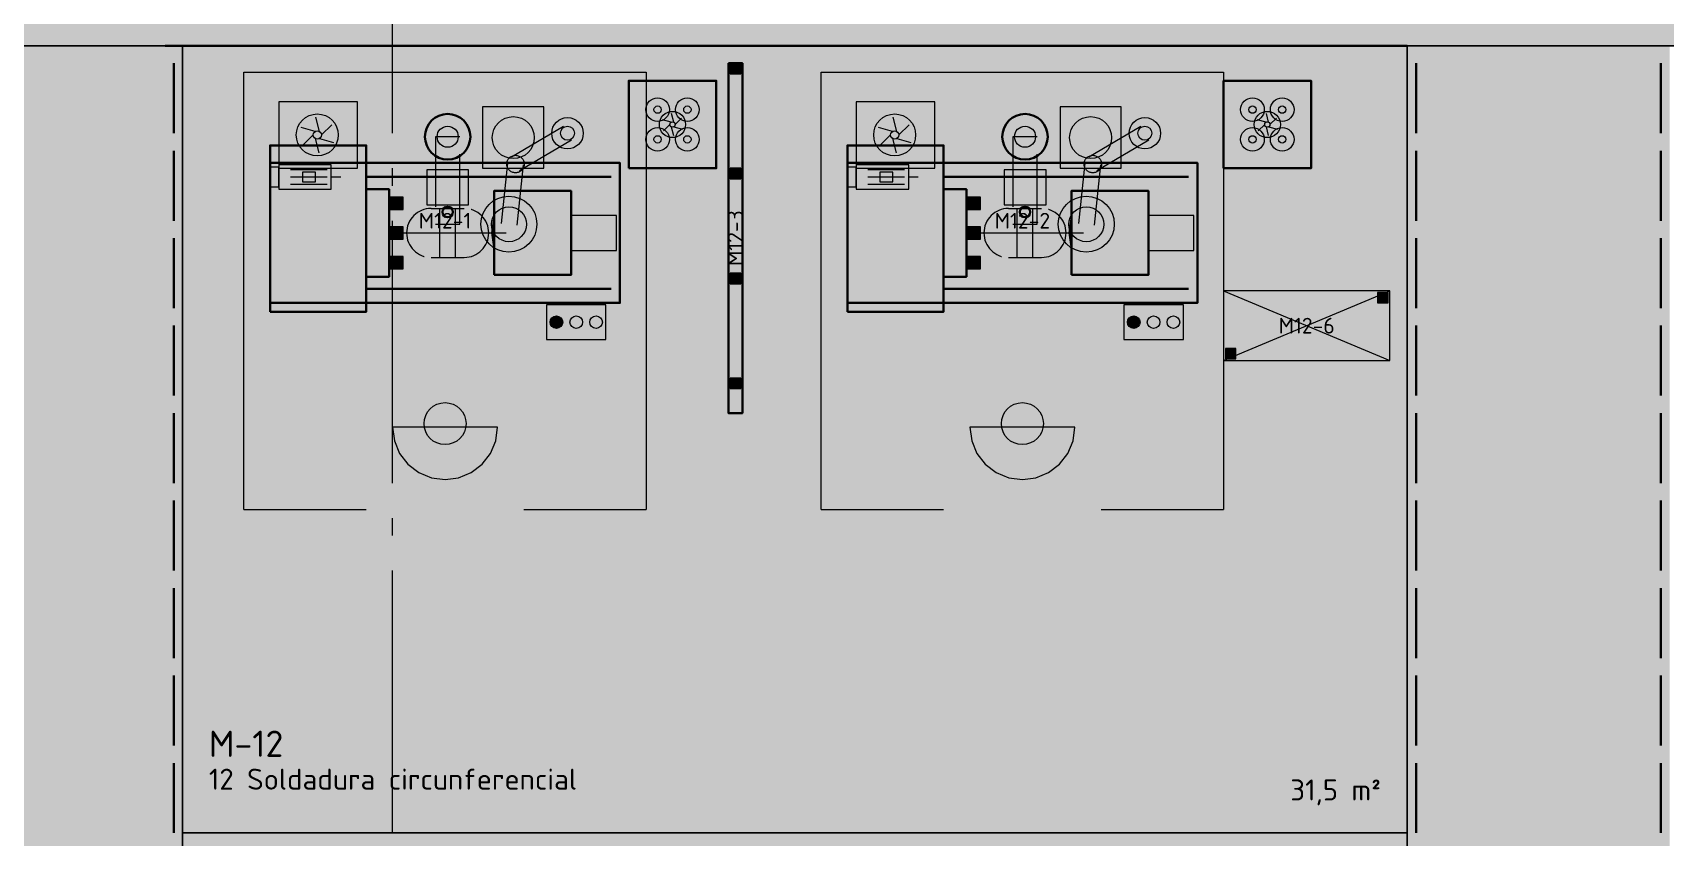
# Model space of a CAD drawing. Header units: millimetres. Extents: x 0 to 1189, y 0 to 841.
# Drawn here: x 442.4 to 535.8, y 624.8 to 670.8 of the extents above; entities that cross this region are included whole.
import ezdxf
from ezdxf.enums import TextEntityAlignment as Align

# ---------------------------------------------------------------- set-up
doc = ezdxf.new("R2010")
doc.units = ezdxf.units.MM
doc.linetypes.add('IRAM-E-TRAZOS', pattern=[5, 4, -1])
doc.linetypes.add('IRAM-F-TRAZO-PUNTO', pattern=[20, 15, -2, 1, -2])
for name, color, linetype, lineweight, true_color in [('A-AREA-TRABAJO', 30, 'CONTINUOUS', 13, 0xeb963c), ('A-DEFENSA', 2, 'CONTINUOUS', 35, 0xe6b400), ('A-EQUIPO', 30, 'CONTINUOUS', 35, 0xe67800), ('A-PASILLO', 2, 'IRAM-E-TRAZOS', 35, 0xd7a500), ('A-SENDA', 2, 'CONTINUOUS', 25, 0xd7a500)]:
    doc.layers.add(name, color=color, linetype=linetype, lineweight=lineweight, true_color=true_color)
for name, color, linetype, lineweight in [('A-EJE', 1, 'IRAM-F-TRAZO-PUNTO', 18), ('A-EQUIPO-FINO', 8, 'CONTINUOUS', 13), ('A-EQUIPO-OCULTO', 8, 'IRAM-E-TRAZOS', 13), ('A-EQUIPO-RELLENO', 9, 'CONTINUOUS', 13), ('A-OPERARIO', 6, 'CONTINUOUS', 18), ('A-RELLENO', 9, 'CONTINUOUS', 13), ('A-SECTOR', 1, 'CONTINUOUS', 25), ('A-SECTOR-TXT', 1, 'CONTINUOUS', 25), ('A-TEXTO', 7, 'CONTINUOUS', 18)]:
    doc.layers.add(name, color=color, linetype=linetype, lineweight=lineweight)
doc.styles.add('ISO3098', font='isocpeur.ttf')

msp = doc.modelspace()

# ---------------------------------------------------------------- hatches: boundary and pattern name
at = {"layer": 'A-EQUIPO-RELLENO', "true_color": 0xc8e1f5}
h = msp.add_hatch(color=7, dxfattribs=at)
h.dxf.hatch_style = 1
h.paths.add_polyline_path([(482.2, 669), (482.2, 649), (483, 649), (483, 669)])
at = {"layer": 'A-EQUIPO-RELLENO', "true_color": 0x969ba0}
h = msp.add_hatch(color=7, dxfattribs=at)
h.dxf.hatch_style = 1
h.paths.add_polyline_path([(482.3, 669), (482.3, 668.4), (482.9, 668.4), (482.9, 669)])
at = {"layer": 'A-EQUIPO-RELLENO', "true_color": 0xe6e6dc}
h = msp.add_hatch(color=7, dxfattribs=at)
h.dxf.hatch_style = 1
h.paths.add_polyline_path([(476.5, 663), (481.5, 663), (481.5, 668), (476.5, 668)])
h = msp.add_hatch(color=7, dxfattribs=at)
h.dxf.hatch_style = 1
h.paths.add_polyline_path([(510.5, 663), (515.5, 663), (515.5, 668), (510.5, 668)])
at = {"layer": 'A-EQUIPO-RELLENO', "true_color": 0xcdd0d4}
h = msp.add_hatch(color=7, dxfattribs=at)
h.dxf.hatch_style = 1
h.paths.add_polyline_path([(456.5, 663), (461, 663), (461, 666.8), (456.5, 666.8)])
at = {"layer": 'A-EQUIPO-RELLENO', "true_color": 0xeeeeee}
h = msp.add_hatch(color=7, dxfattribs=at)
h.dxf.hatch_style = 1
h.paths.add_polyline_path([(468.15, 663), (471.65, 663), (471.65, 666.5), (468.15, 666.5)])
at = {"layer": 'A-EQUIPO-RELLENO', "true_color": 0xcdd0d4}
h = msp.add_hatch(color=7, dxfattribs=at)
h.dxf.hatch_style = 1
h.paths.add_polyline_path([(489.5, 663), (494, 663), (494, 666.8), (489.5, 666.8)])
at = {"layer": 'A-EQUIPO-RELLENO', "true_color": 0xeeeeee}
h = msp.add_hatch(color=7, dxfattribs=at)
h.dxf.hatch_style = 1
h.paths.add_polyline_path([(501.15, 663), (504.65, 663), (504.65, 666.5), (501.15, 666.5)])
at = {"layer": 'A-EQUIPO-RELLENO', "true_color": 0xcdd0d4}
h = msp.add_hatch(color=7, dxfattribs=at)
h.dxf.hatch_style = 1
h.paths.add_polyline_path([(467.45, 664.8), (467.406, 665.136), (467.276, 665.45), (467.069, 665.719), (466.8, 665.926), (466.486, 666.056), (466.15, 666.1), (465.814, 666.056), (465.5, 665.926), (465.231, 665.719), (465.024, 665.45), (464.894, 665.136), (464.85, 664.8), (464.894, 664.464), (465.024, 664.15), (465.231, 663.881), (465.5, 663.674), (465.814, 663.544), (466.15, 663.5), (466.486, 663.544), (466.8, 663.674), (467.069, 663.881), (467.276, 664.15), (467.406, 664.464)])
h = msp.add_hatch(color=7, dxfattribs=at)
h.dxf.hatch_style = 1
h.paths.add_polyline_path([(500.45, 664.8), (500.406, 665.136), (500.276, 665.45), (500.069, 665.719), (499.8, 665.926), (499.486, 666.056), (499.15, 666.1), (498.814, 666.056), (498.5, 665.926), (498.231, 665.719), (498.024, 665.45), (497.894, 665.136), (497.85, 664.8), (497.894, 664.464), (498.024, 664.15), (498.231, 663.881), (498.5, 663.674), (498.814, 663.544), (499.15, 663.5), (499.486, 663.544), (499.8, 663.674), (500.069, 663.881), (500.276, 664.15), (500.406, 664.464)])
h = msp.add_hatch(color=7, dxfattribs=at)
h.dxf.hatch_style = 1
h.paths.add_polyline_path([(456, 654.8), (461.5, 654.8), (461.5, 664.3), (456, 664.3)])
h = msp.add_hatch(color=7, dxfattribs=at)
h.dxf.hatch_style = 1
h.paths.add_polyline_path([(489, 654.8), (494.5, 654.8), (494.5, 664.3), (489, 664.3)])
at = {"layer": 'A-EQUIPO-RELLENO', "true_color": 0xeeeeee}
h = msp.add_hatch(color=7, dxfattribs=at)
h.dxf.hatch_style = 1
h.paths.add_polyline_path([(456, 655.3), (476, 655.3), (476, 663.3), (456, 663.3)])
at = {"layer": 'A-EQUIPO-RELLENO', "true_color": 0xcdd0d4}
h = msp.add_hatch(color=7, dxfattribs=at)
h.dxf.hatch_style = 1
h.paths.add_polyline_path([(456.5, 661.8), (459.5, 661.8), (459.5, 663.2), (456.5, 663.2)])
at = {"layer": 'A-EQUIPO-RELLENO', "true_color": 0xeeeeee}
h = msp.add_hatch(color=7, dxfattribs=at)
h.dxf.hatch_style = 1
h.paths.add_polyline_path([(464.95, 660.9), (467.35, 660.9), (467.35, 662.9), (464.95, 662.9)])
at = {"layer": 'A-EQUIPO-RELLENO', "true_color": 0x969ba0}
h = msp.add_hatch(color=7, dxfattribs=at)
h.dxf.hatch_style = 1
h.paths.add_polyline_path([(482.3, 663), (482.3, 662.4), (482.9, 662.4), (482.9, 663)])
at = {"layer": 'A-EQUIPO-RELLENO', "true_color": 0xeeeeee}
h = msp.add_hatch(color=7, dxfattribs=at)
h.dxf.hatch_style = 1
h.paths.add_polyline_path([(489, 655.3), (509, 655.3), (509, 663.3), (489, 663.3)])
at = {"layer": 'A-EQUIPO-RELLENO', "true_color": 0xcdd0d4}
h = msp.add_hatch(color=7, dxfattribs=at)
h.dxf.hatch_style = 1
h.paths.add_polyline_path([(489.5, 661.8), (492.5, 661.8), (492.5, 663.2), (489.5, 663.2)])
at = {"layer": 'A-EQUIPO-RELLENO', "true_color": 0xeeeeee}
h = msp.add_hatch(color=7, dxfattribs=at)
h.dxf.hatch_style = 1
h.paths.add_polyline_path([(497.95, 660.9), (500.35, 660.9), (500.35, 662.9), (497.95, 662.9)])
at = {"layer": 'A-EQUIPO-RELLENO', "true_color": 0xe2e7ee}
h = msp.add_hatch(color=7, dxfattribs=at)
h.dxf.hatch_style = 1
h.paths.add_polyline_path([(461.5, 656.8), (462.8, 656.8), (462.8, 661.8), (461.5, 661.8)])
at = {"layer": 'A-EQUIPO-RELLENO', "true_color": 0xcdd0d4}
h = msp.add_hatch(color=7, dxfattribs=at)
h.dxf.hatch_style = 1
h.paths.add_polyline_path([(468.8, 656.9), (473.2, 656.9), (473.2, 661.7), (468.8, 661.7)])
at = {"layer": 'A-EQUIPO-RELLENO', "true_color": 0xe2e7ee}
h = msp.add_hatch(color=7, dxfattribs=at)
h.dxf.hatch_style = 1
h.paths.add_polyline_path([(494.5, 656.8), (495.8, 656.8), (495.8, 661.8), (494.5, 661.8)])
at = {"layer": 'A-EQUIPO-RELLENO', "true_color": 0xcdd0d4}
h = msp.add_hatch(color=7, dxfattribs=at)
h.dxf.hatch_style = 1
h.paths.add_polyline_path([(501.8, 656.9), (506.2, 656.9), (506.2, 661.7), (501.8, 661.7)])
at = {"layer": 'A-EQUIPO-RELLENO', "true_color": 0x969ba0}
h = msp.add_hatch(color=7, dxfattribs=at)
h.dxf.hatch_style = 1
h.paths.add_polyline_path([(462.8, 660.65), (463.6, 660.65), (463.6, 661.35), (462.8, 661.35)])
h = msp.add_hatch(color=7, dxfattribs=at)
h.dxf.hatch_style = 1
h.paths.add_polyline_path([(495.8, 660.65), (496.6, 660.65), (496.6, 661.35), (495.8, 661.35)])
at = {"layer": 'A-EQUIPO-RELLENO', "true_color": 0xe2e7ee}
h = msp.add_hatch(color=7, dxfattribs=at)
h.dxf.hatch_style = 1
h.paths.add_polyline_path([(473.2, 658.3), (475.8, 658.3), (475.8, 660.3), (473.2, 660.3)])
h = msp.add_hatch(color=7, dxfattribs=at)
h.dxf.hatch_style = 1
h.paths.add_polyline_path([(506.2, 658.3), (508.8, 658.3), (508.8, 660.3), (506.2, 660.3)])
at = {"layer": 'A-EQUIPO-RELLENO', "true_color": 0x969ba0}
h = msp.add_hatch(color=7, dxfattribs=at)
h.dxf.hatch_style = 1
h.paths.add_polyline_path([(462.8, 658.95), (463.6, 658.95), (463.6, 659.65), (462.8, 659.65)])
h = msp.add_hatch(color=7, dxfattribs=at)
h.dxf.hatch_style = 1
h.paths.add_polyline_path([(495.8, 658.95), (496.6, 658.95), (496.6, 659.65), (495.8, 659.65)])
h = msp.add_hatch(color=7, dxfattribs=at)
h.dxf.hatch_style = 1
h.paths.add_polyline_path([(462.8, 657.25), (463.6, 657.25), (463.6, 657.95), (462.8, 657.95)])
h = msp.add_hatch(color=7, dxfattribs=at)
h.dxf.hatch_style = 1
h.paths.add_polyline_path([(495.8, 657.25), (496.6, 657.25), (496.6, 657.95), (495.8, 657.95)])
h = msp.add_hatch(color=7, dxfattribs=at)
h.dxf.hatch_style = 1
h.paths.add_polyline_path([(482.3, 657), (482.3, 656.4), (482.9, 656.4), (482.9, 657)])
at = {"layer": 'A-EQUIPO-RELLENO', "true_color": 0xcdd0d4}
h = msp.add_hatch(color=7, dxfattribs=at)
h.dxf.hatch_style = 1
h.paths.add_polyline_path([(471.8, 653.2), (475.2, 653.2), (475.2, 655.2), (471.8, 655.2)])
h = msp.add_hatch(color=7, dxfattribs=at)
h.dxf.hatch_style = 1
h.paths.add_polyline_path([(504.8, 653.2), (508.2, 653.2), (508.2, 655.2), (504.8, 655.2)])
at = {"layer": 'A-EQUIPO-RELLENO', "true_color": 0xeeeeee}
h = msp.add_hatch(color=7, dxfattribs=at)
h.dxf.hatch_style = 1
h.paths.add_polyline_path([(510.5, 652), (520, 652), (520, 656), (510.5, 656)])
at = {"layer": 'A-EQUIPO-RELLENO', "true_color": 0x969ba0}
h = msp.add_hatch(color=7, dxfattribs=at)
h.dxf.hatch_style = 1
h.paths.add_polyline_path([(519.3, 655.3), (519.9, 655.3), (519.9, 655.9), (519.3, 655.9)])
at = {"layer": 'A-EQUIPO-RELLENO', "true_color": 0xdc2828}
h = msp.add_hatch(color=7, dxfattribs=at)
h.dxf.hatch_style = 1
h.paths.add_polyline_path([(472.727, 654.2), (472.714, 654.293), (472.678, 654.38), (472.621, 654.455), (472.547, 654.512), (472.46, 654.548), (472.367, 654.56), (472.273, 654.548), (472.187, 654.512), (472.112, 654.455), (472.055, 654.38), (472.019, 654.293), (472.007, 654.2), (472.019, 654.107), (472.055, 654.02), (472.112, 653.945), (472.187, 653.888), (472.273, 653.852), (472.367, 653.84), (472.46, 653.852), (472.547, 653.888), (472.621, 653.945), (472.678, 654.02), (472.714, 654.107)])
h = msp.add_hatch(color=7, dxfattribs=at)
h.dxf.hatch_style = 1
h.paths.add_polyline_path([(505.727, 654.2), (505.714, 654.293), (505.678, 654.38), (505.621, 654.455), (505.547, 654.512), (505.46, 654.548), (505.367, 654.56), (505.273, 654.548), (505.187, 654.512), (505.112, 654.455), (505.055, 654.38), (505.019, 654.293), (505.007, 654.2), (505.019, 654.107), (505.055, 654.02), (505.112, 653.945), (505.187, 653.888), (505.273, 653.852), (505.367, 653.84), (505.46, 653.852), (505.547, 653.888), (505.621, 653.945), (505.678, 654.02), (505.714, 654.107)])
at = {"layer": 'A-EQUIPO-RELLENO', "true_color": 0x969ba0}
h = msp.add_hatch(color=7, dxfattribs=at)
h.dxf.hatch_style = 1
h.paths.add_polyline_path([(510.6, 652.1), (511.2, 652.1), (511.2, 652.7), (510.6, 652.7)])
h = msp.add_hatch(color=7, dxfattribs=at)
h.dxf.hatch_style = 1
h.paths.add_polyline_path([(482.3, 651), (482.3, 650.4), (482.9, 650.4), (482.9, 651)])
at = {"layer": 'A-EQUIPO-RELLENO', "true_color": 0xffffff}
h = msp.add_hatch(color=7, dxfattribs=at)
h.dxf.hatch_style = 1
h.paths.add_polyline_path([(467.2, 648.4), (467.159, 648.711), (467.039, 649), (466.849, 649.249), (466.6, 649.439), (466.311, 649.559), (466, 649.6), (465.689, 649.559), (465.4, 649.439), (465.151, 649.249), (464.961, 649), (464.841, 648.711), (464.8, 648.4), (464.841, 648.089), (464.961, 647.8), (465.151, 647.551), (465.4, 647.361), (465.689, 647.241), (466, 647.2), (466.311, 647.241), (466.6, 647.361), (466.849, 647.551), (467.039, 647.8), (467.159, 648.089)])
h = msp.add_hatch(color=7, dxfattribs=at)
h.dxf.hatch_style = 1
h.paths.add_polyline_path([(500.2, 648.4), (500.159, 648.711), (500.039, 649), (499.849, 649.249), (499.6, 649.439), (499.311, 649.559), (499, 649.6), (498.689, 649.559), (498.4, 649.439), (498.151, 649.249), (497.961, 649), (497.841, 648.711), (497.8, 648.4), (497.841, 648.089), (497.961, 647.8), (498.151, 647.551), (498.4, 647.361), (498.689, 647.241), (499, 647.2), (499.311, 647.241), (499.6, 647.361), (499.849, 647.551), (500.039, 647.8), (500.159, 648.089)])
at = {"layer": 'A-EQUIPO-RELLENO', "true_color": 0xfae1f5}
h = msp.add_hatch(color=7, dxfattribs=at)
h.dxf.hatch_style = 1
h.paths.add_polyline_path([(463, 648.2), (463.102, 647.424), (463.402, 646.7), (463.879, 646.079), (464.5, 645.602), (465.224, 645.302), (466, 645.2), (466.776, 645.302), (467.5, 645.602), (468.121, 646.079), (468.598, 646.7), (468.898, 647.424), (469, 648.2), (463, 648.2)])
h = msp.add_hatch(color=7, dxfattribs=at)
h.dxf.hatch_style = 1
h.paths.add_polyline_path([(496, 648.2), (496.102, 647.424), (496.402, 646.7), (496.879, 646.079), (497.5, 645.602), (498.224, 645.302), (499, 645.2), (499.776, 645.302), (500.5, 645.602), (501.121, 646.079), (501.598, 646.7), (501.898, 647.424), (502, 648.2), (496, 648.2)])
at = {"layer": 'A-RELLENO', "true_color": 0xfff4b4}
h = msp.add_hatch(color=7, dxfattribs=at)
h.dxf.hatch_style = 1
h.paths.add_polyline_path([(223, 670), (743, 670), (743, 690), (223, 690)])
at = {"layer": 'A-RELLENO', "true_color": 0xf6f6f6}
h = msp.add_hatch(color=7, dxfattribs=at)
h.dxf.hatch_style = 1
h.paths.add_polyline_path([(436, 510), (451, 510), (451, 670), (436, 670)])
at = {"layer": 'A-RELLENO', "true_color": 0xfde4c8}
h = msp.add_hatch(color=7, dxfattribs=at)
h.dxf.hatch_style = 1
h.paths.add_polyline_path([(451, 625), (521, 625), (521, 670), (451, 670)])
at = {"layer": 'A-RELLENO', "true_color": 0xf6f6f6}
h = msp.add_hatch(color=7, dxfattribs=at)
h.dxf.hatch_style = 1
h.paths.add_polyline_path([(521, 510), (536, 510), (536, 670), (521, 670)])
at = {"layer": 'A-RELLENO', "true_color": 0xfde4c8}
h = msp.add_hatch(color=7, dxfattribs=at)
h.dxf.hatch_style = 1
h.paths.add_polyline_path([(451, 600), (521, 600), (521, 625), (451, 625)])

# ---------------------------------------------------------------- linework, layer by layer
at = {"layer": 'A-AREA-TRABAJO'}
for p, q in [((454.5, 643.5), (461.5, 643.5)), ((470.5, 643.5), (477.5, 643.5)), ((487.5, 643.5), (494.5, 643.5)), ((503.5, 643.5), (510.5, 643.5))]:
    msp.add_line(p, q, dxfattribs=at)
for points in [[(454.5, 643.5), (454.5, 668.5), (477.5, 668.5), (477.5, 643.5)], [(487.5, 643.5), (487.5, 668.5), (510.5, 668.5), (510.5, 643.5)]]:
    msp.add_lwpolyline(points, dxfattribs=at)
at = {"layer": 'A-DEFENSA'}
msp.add_line((450, 670), (521, 670), dxfattribs=at)
at = {"layer": 'A-EJE'}
for p, q in [((463, 185), (463, 696)), ((462.8, 659.3), (469.5, 659.3)), ((495.8, 659.3), (502.5, 659.3))]:
    msp.add_line(p, q, dxfattribs=at)
at = {"layer": 'A-EQUIPO'}
for p, q in [((461.5, 662.5), (475.5, 662.5)), ((494.5, 662.5), (508.5, 662.5)), ((461.5, 656.1), (475.5, 656.1)), ((494.5, 656.1), (508.5, 656.1))]:
    msp.add_line(p, q, dxfattribs=at)
for points in [[(482.2, 669), (482.2, 649), (483, 649), (483, 669)], [(476.5, 663), (481.5, 663), (481.5, 668), (476.5, 668)], [(510.5, 663), (515.5, 663), (515.5, 668), (510.5, 668)], [(456, 654.8), (461.5, 654.8), (461.5, 664.3), (456, 664.3)], [(489, 654.8), (494.5, 654.8), (494.5, 664.3), (489, 664.3)], [(456, 655.3), (476, 655.3), (476, 663.3), (456, 663.3)], [(489, 655.3), (509, 655.3), (509, 663.3), (489, 663.3)], [(461.5, 656.8), (462.8, 656.8), (462.8, 661.8), (461.5, 661.8)], [(468.8, 656.9), (473.2, 656.9), (473.2, 661.7), (468.8, 661.7)], [(494.5, 656.8), (495.8, 656.8), (495.8, 661.8), (494.5, 661.8)], [(501.8, 656.9), (506.2, 656.9), (506.2, 661.7), (501.8, 661.7)]]:
    msp.add_lwpolyline(points, close=True, dxfattribs=at)
for points in [[(468.8, 658.5), (468.7, 659.3), (468.8, 660.1)], [(501.8, 658.5), (501.7, 659.3), (501.8, 660.1)]]:
    msp.add_lwpolyline(points, dxfattribs=at)
for centre, radius in [((466.15, 664.8), 1.3), ((499.15, 664.8), 1.3), ((466.15, 660.5), 0.3), ((499.15, 660.5), 0.3)]:
    msp.add_circle(centre, radius, dxfattribs=at)
at = {"layer": 'A-EQUIPO-FINO'}
for p, q in [((457.16, 662.92), (459.26, 662.92)), ((490.16, 662.92), (492.26, 662.92)), ((457.16, 662.5), (459.26, 662.5)), ((457.16, 662.08), (459.26, 662.08)), ((459.5, 662.5), (460.04, 662.5)), ((490.16, 662.5), (492.26, 662.5)), ((490.16, 662.08), (492.26, 662.08)), ((492.5, 662.5), (493.04, 662.5)), ((465.7, 657.9), (465.7, 660.7)), ((466.6, 657.9), (466.6, 660.7)), ((498.7, 657.9), (498.7, 660.7)), ((499.6, 657.9), (499.6, 660.7)), ((510.5, 652), (520, 656)), ((510.5, 656), (520, 652))]:
    msp.add_line(p, q, dxfattribs=at)
for points in [[(482.3, 669), (482.3, 668.4), (482.9, 668.4), (482.9, 669)], [(456.5, 663), (461, 663), (461, 666.8), (456.5, 666.8)], [(468.15, 663), (471.65, 663), (471.65, 666.5), (468.15, 666.5)], [(489.5, 663), (494, 663), (494, 666.8), (489.5, 666.8)], [(501.15, 663), (504.65, 663), (504.65, 666.5), (501.15, 666.5)], [(455.96, 661.94), (456.5, 661.94), (456.5, 663.06), (455.96, 663.06)], [(456.5, 661.8), (459.5, 661.8), (459.5, 663.2), (456.5, 663.2)], [(457.85, 662.22), (458.6, 662.22), (458.6, 662.78), (457.85, 662.78)], [(464.95, 660.9), (467.35, 660.9), (467.35, 662.9), (464.95, 662.9)], [(482.3, 663), (482.3, 662.4), (482.9, 662.4), (482.9, 663)], [(488.96, 661.94), (489.5, 661.94), (489.5, 663.06), (488.96, 663.06)], [(489.5, 661.8), (492.5, 661.8), (492.5, 663.2), (489.5, 663.2)], [(490.85, 662.22), (491.6, 662.22), (491.6, 662.78), (490.85, 662.78)], [(497.95, 660.9), (500.35, 660.9), (500.35, 662.9), (497.95, 662.9)], [(462.8, 660.65), (463.6, 660.65), (463.6, 661.35), (462.8, 661.35)], [(495.8, 660.65), (496.6, 660.65), (496.6, 661.35), (495.8, 661.35)], [(473.2, 658.3), (475.8, 658.3), (475.8, 660.3), (473.2, 660.3)], [(506.2, 658.3), (508.8, 658.3), (508.8, 660.3), (506.2, 660.3)], [(462.8, 658.95), (463.6, 658.95), (463.6, 659.65), (462.8, 659.65)], [(495.8, 658.95), (496.6, 658.95), (496.6, 659.65), (495.8, 659.65)], [(462.8, 657.25), (463.6, 657.25), (463.6, 657.95), (462.8, 657.95)], [(495.8, 657.25), (496.6, 657.25), (496.6, 657.95), (495.8, 657.95)], [(482.3, 657), (482.3, 656.4), (482.9, 656.4), (482.9, 657)], [(471.8, 653.2), (475.2, 653.2), (475.2, 655.2), (471.8, 655.2)], [(504.8, 653.2), (508.2, 653.2), (508.2, 655.2), (504.8, 655.2)], [(510.5, 652), (520, 652), (520, 656), (510.5, 656)], [(519.3, 655.3), (519.9, 655.3), (519.9, 655.9), (519.3, 655.9)], [(510.6, 652.1), (511.2, 652.1), (511.2, 652.7), (510.6, 652.7)], [(482.3, 651), (482.3, 650.4), (482.9, 650.4), (482.9, 651)]]:
    msp.add_lwpolyline(points, close=True, dxfattribs=at)
for points in [[(458.82, 665.108), (458.611, 665.916)], [(458.94, 664.9), (459.536, 665.485)], [(478.925, 665.63), (478.422, 665.769)], [(478.85, 665.5), (478.478, 665.134)], [(479.075, 665.63), (478.944, 666.135)], [(479.15, 665.5), (479.522, 665.866)], [(491.82, 665.108), (491.611, 665.916)], [(491.94, 664.9), (492.536, 665.485)], [(512.925, 665.63), (512.422, 665.769)], [(512.85, 665.5), (512.478, 665.134)], [(513.075, 665.63), (512.944, 666.135)], [(513.15, 665.5), (513.522, 665.866)], [(458.58, 665.108), (457.776, 665.331)], [(458.46, 664.9), (457.864, 664.315)], [(458.58, 664.692), (458.789, 663.884)], [(458.82, 664.692), (459.624, 664.469)], [(478.925, 665.37), (479.056, 664.865)], [(479.075, 665.37), (479.578, 665.231)], [(491.58, 665.108), (490.776, 665.331)], [(491.46, 664.9), (490.864, 664.315)], [(491.58, 664.692), (491.789, 663.884)], [(491.82, 664.692), (492.624, 664.469)], [(512.925, 665.37), (513.056, 664.865)], [(513.075, 665.37), (513.578, 665.231)]]:
    msp.add_lwpolyline(points, dxfattribs=at)
for centre, radius in [((478.15, 666.35), 0.675), ((478.15, 666.35), 0.21), ((479.85, 666.35), 0.675), ((479.85, 666.35), 0.21), ((512.15, 666.35), 0.675), ((512.15, 666.35), 0.21), ((513.85, 666.35), 0.675), ((513.85, 666.35), 0.21), ((458.7, 664.9), 1.2), ((466.15, 664.8), 0.6), ((469.9, 664.75), 1.2), ((473, 665), 0.9), ((473, 665), 0.4), ((479, 665.5), 0.75), ((479, 665.5), 0.15), ((491.7, 664.9), 1.2), ((499.15, 664.8), 0.6), ((502.9, 664.75), 1.2), ((506, 665), 0.9), ((506, 665), 0.4), ((513, 665.5), 0.75), ((513, 665.5), 0.15), ((458.7, 664.9), 0.24), ((478.15, 664.65), 0.675), ((478.15, 664.65), 0.21), ((479.85, 664.65), 0.675), ((479.85, 664.65), 0.21), ((491.7, 664.9), 0.24), ((512.15, 664.65), 0.675), ((512.15, 664.65), 0.21), ((513.85, 664.65), 0.675), ((513.85, 664.65), 0.21), ((469.65, 659.8), 1.6), ((469.65, 659.8), 1), ((502.65, 659.8), 1.6), ((502.65, 659.8), 1), ((472.367, 654.2), 0.36), ((473.5, 654.2), 0.36), ((474.633, 654.2), 0.36), ((505.367, 654.2), 0.36), ((506.5, 654.2), 0.36), ((507.633, 654.2), 0.36)]:
    msp.add_circle(centre, radius, dxfattribs=at)
at = {"layer": 'A-EQUIPO-OCULTO'}
for p, q in [((472.771, 665.387), (469.796, 663.625)), ((505.771, 665.387), (502.796, 663.625)), ((473.229, 664.613), (470.254, 662.85)), ((506.229, 664.613), (503.254, 662.85)), ((469.578, 663.286), (469.203, 659.849)), ((470.472, 663.189), (470.097, 659.751)), ((502.578, 663.286), (502.203, 659.849)), ((503.472, 663.189), (503.097, 659.751)), ((465.2, 660.7), (467.1, 660.7)), ((498.2, 660.7), (500.1, 660.7)), ((465.2, 657.9), (467.1, 657.9)), ((498.2, 657.9), (500.1, 657.9))]:
    msp.add_line(p, q, dxfattribs=at)
for points in [[(465.45, 659.8), (466.85, 659.8), (466.85, 664.8), (465.45, 664.8)], [(498.45, 659.8), (499.85, 659.8), (499.85, 664.8), (498.45, 664.8)]]:
    msp.add_lwpolyline(points, close=True, dxfattribs=at)
for centre in [(470.025, 663.238), (503.025, 663.238)]:
    msp.add_circle(centre, 0.5, dxfattribs=at)
for centre, start, end in [((465.2, 659.3), 90, 270), ((467.1, 659.3), 270, 90), ((498.2, 659.3), 90, 270), ((500.1, 659.3), 270, 90)]:
    msp.add_arc(centre, 1.4, start, end, dxfattribs=at)
at = {"layer": 'A-OPERARIO'}
for points in [[(463, 648.2), (463.102, 647.424), (463.402, 646.7), (463.879, 646.079), (464.5, 645.602), (465.224, 645.302), (466, 645.2), (466.776, 645.302), (467.5, 645.602), (468.121, 646.079), (468.598, 646.7), (468.898, 647.424), (469, 648.2)], [(496, 648.2), (496.102, 647.424), (496.402, 646.7), (496.879, 646.079), (497.5, 645.602), (498.224, 645.302), (499, 645.2), (499.776, 645.302), (500.5, 645.602), (501.121, 646.079), (501.598, 646.7), (501.898, 647.424), (502, 648.2)]]:
    msp.add_lwpolyline(points, close=True, dxfattribs=at)
for centre in [(466, 648.4), (499, 648.4)]:
    msp.add_circle(centre, 1.2, dxfattribs=at)
at = {"layer": 'A-PASILLO'}
for p, q in [((450.5, 510), (450.5, 670)), ((521.5, 510), (521.5, 670)), ((535.5, 510), (535.5, 670))]:
    msp.add_line(p, q, dxfattribs=at)
at = {"layer": 'A-SECTOR'}
for points in [[(451, 625), (521, 625), (521, 670), (451, 670)], [(451, 600), (521, 600), (521, 625), (451, 625)]]:
    msp.add_lwpolyline(points, close=True, dxfattribs=at)
at = {"layer": 'A-SENDA'}
msp.add_lwpolyline([(223, 670), (743, 670), (743, 690), (223, 690)], close=True, dxfattribs=at)

# ---------------------------------------------------------------- texts
at = {"layer": 'A-SECTOR-TXT', "style": 'ISO3098'}
for s, height, p in [('M-12', 1.5, (452.5, 630.85)), ('12 Soldadura circunferencial', 1.2, (452.5, 628.675))]:
    msp.add_text(s, height=height, dxfattribs=at).set_placement(p, align=Align.TOP_LEFT)
msp.add_text('31,5 m²', height=1.2, dxfattribs=at).set_placement((519.5, 626.5), align=Align.BOTTOM_RIGHT)
at = {"layer": 'A-TEXTO', "style": 'ISO3098'}
for s, p in [('M12-1', (466, 660)), ('M12-2', (499, 660)), ('M12-6', (515.25, 654))]:
    msp.add_text(s, height=0.9, dxfattribs=at).set_placement(p, align=Align.MIDDLE_CENTER)
msp.add_text('M12-3', height=0.9, rotation=90, dxfattribs=at).set_placement((482.6, 659), align=Align.MIDDLE_CENTER)

doc.saveas('drawing.dxf')
